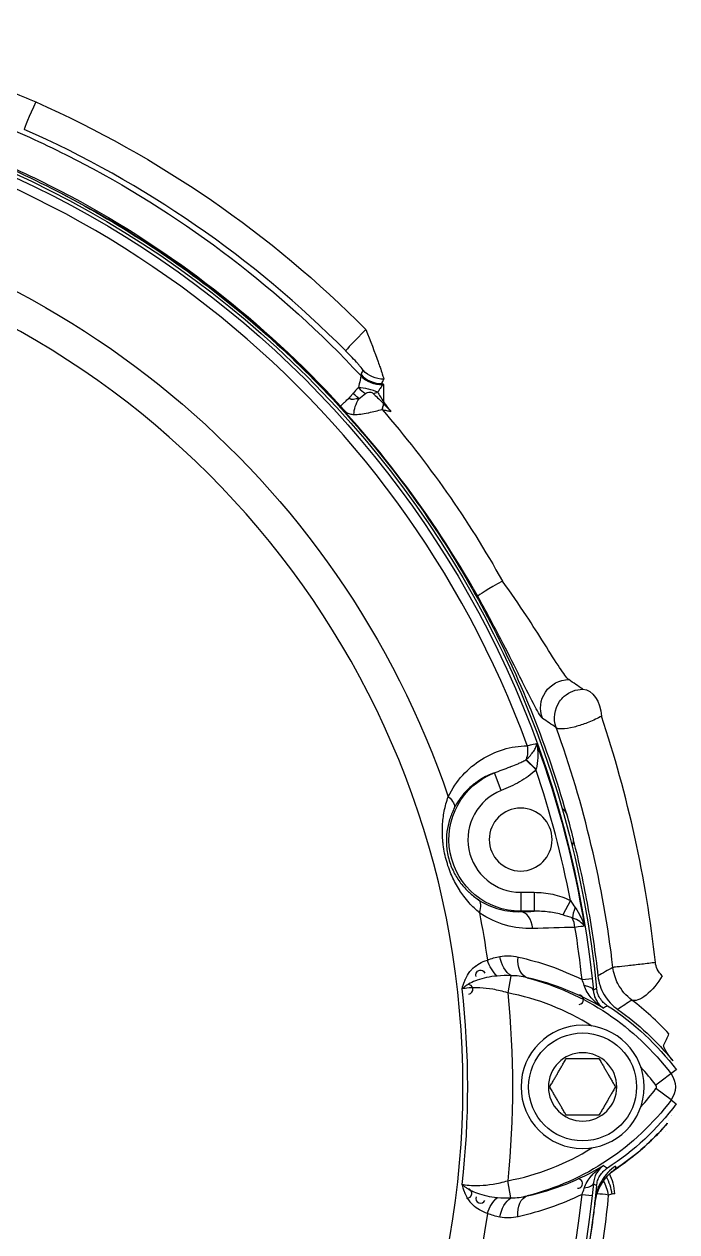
# Model space of a CAD drawing. Header units: millimetres. Extents: x 553637 to 584936, y 5008 to 53898.
# Drawn here: x 560048.4 to 560117.4, y 37716.2 to 37843.7 of the extents above; entities that cross this region are included whole.
import ezdxf

# ---------------------------------------------------------------- set-up
doc = ezdxf.new("R2010")
doc.units = ezdxf.units.MM
doc.header["$LTSCALE"] = 10
doc.header["$MEASUREMENT"] = 0
doc.layers.add('2', color=2, linetype='Continuous')

msp = doc.modelspace()

# ---------------------------------------------------------------- linework, layer by layer
at = {"layer": '2', "extrusion": (-1, 1.31047e-06, 1.33332e-29)}
for p, q in [((560049.66, 37832.02), (560049.66, 37832.02)), ((560103.36, 37778.3), (560103.36, 37778.3)), ((560109.12, 37771.93), (560109.12, 37771.93)), ((560109.13, 37771.92), (560109.13, 37771.92)), ((560109.04, 37770.43), (560109.04, 37770.43)), ((560109.05, 37770.43), (560109.05, 37770.43)), ((560102.48, 37764.98), (560101.4, 37766.02)), ((560098.82, 37762.78), (560098.09, 37764.64)), ((560111.66, 37763.08), (560111.66, 37763.08)), ((560108.34, 37756.98), (560108.34, 37756.98)), ((560108.34, 37756.95), (560108.34, 37756.95)), ((560100.87, 37752.03), (560100.87, 37750.03)), ((560100.87, 37752.03), (560102.29, 37752.03)), ((560102.29, 37752.03), (560102.29, 37750.03)), ((560106.12, 37751.17), (560105.33, 37749.64)), ((560100.87, 37749.99), (560100.87, 37750.03)), ((560102.29, 37750.03), (560100.87, 37750.03)), ((560099.84, 37743.23), (560099.5, 37741.42)), ((560103.3, 37742.56), (560103.3, 37742.56)), ((560107.35, 37742.83), (560108.41, 37742.95)), ((560114.87, 37738.75), (560114.87, 37738.75)), ((560117.3, 37733.28), (560115.15, 37731.67)), ((560116.75, 37730.11), (560115.15, 37731.31)), ((560116.75, 37730.11), (560117.3, 37729.69)), ((560099.84, 37719.77), (560099.5, 37721.58)), ((560107.35, 37720.15), (560108.41, 37720.03))]:
    msp.add_line(p, q, dxfattribs=at)
at = {"layer": '2', "extrusion": (3.3667e-22, 2.56909e-16, -1)}
for centre, radius in [((-560100.87, 37757.6), 3.32), ((-560107.41, 37731.49), 6.5), ((-560107.41, 37731.49), 3.61)]:
    msp.add_circle(centre, radius, dxfattribs=at)
at = {"layer": '2'}
msp.add_circle((560107.41, 37731.49), 5.7, dxfattribs=at)
at = {"layer": '2', "extrusion": (3.3667e-22, 2.56909e-16, -1)}
for centre, radius, start, end in [((-560003.41, 37731.49), 105.99, 95.6479, 174.351), ((-560003.41, 37731.49), 105.63, 96.2249, 173.7714), ((-560003.41, 37731.49), 94.9, 98.0915, 161.1672), ((-560003.41, 37731.49), 105.56, 159.9193, 170.7487), ((-560100.87, 37757.6), 7.57, 270.0001, 68.403), ((-560101.93, 37757.89), 4.5, 136.9781, 145.8813), ((-560101.93, 37757.89), 4.5, 184.1187, 193.0217), ((-560003.41, 37731.49), 94.9, 168.833, 171.884), ((-560094.75, 37716.36), 27.5, 104.3449, 143.1302), ((-560003.41, 37731.49), 96.6, 174.0969, 185.8832), ((-560094.75, 37716.36), 28.2, 122.7999, 143.1302), ((-560114.91, 37731.49), 2.3, 143.1302, 216.87), ((-560094.89, 37746.46), 27.3, 216.8037, 255.8341), ((-560094.89, 37746.46), 27.99, 216.8053, 237.2755), ((-560003.41, 37731.49), 105.99, 185.6479, 264.351), ((-560003.41, 37731.49), 105.63, 186.2249, 263.7714), ((-560003.41, 37731.49), 94.9, 188.0915, 261.884)]:
    msp.add_arc(centre, radius, start, end, dxfattribs=at)
at = {"layer": '2'}
for centre, radius, start, end in [((560003.41, 37731.49), 104.56, 20.1521, 83.7751), ((560003.41, 37731.49), 91.36, 281.878, 78.1218), ((560003.41, 37731.49), 104.58, 10.8509, 18.6785), ((560100.87, 37757.6), 5.57, 111.5971, 269.9999), ((560003.41, 37731.49), 106.31, 14.2963, 15.7037), ((560003.41, 37731.49), 104.56, 6.2287, 9.2707), ((560095.33, 37741.79), 0.5, 276.7078, 96.7078), ((560003.41, 37731.49), 91.87, 353.5709, 6.4725), ((560094.75, 37716.36), 25.5, 57.6578, 79.2591), ((560107, 37740.69), 0.5, 275.3547, 95.3547), ((560094.75, 37716.36), 25.5, 36.8698, 42.457), ((560094.89, 37746.46), 25.3, 317.5579, 323.2015), ((560114.91, 37731.49), 0.3, 323.13, 36.8698), ((560094.89, 37746.46), 25.3, 280.5032, 302.2334), ((560106.91, 37721.29), 0.5, 264.6504, 84.6504), ((560095.22, 37720.25), 0.5, 263.336, 83.336), ((560003.41, 37731.49), 104.56, 276.2287, 353.7751)]:
    msp.add_arc(centre, radius, start, end, dxfattribs=at)
for centre, major_axis, ratio, start_param, end_param in [((560049.66, 37835.31), (-1.21, -2.74), 0.021216, -1.618667, -0.052372), ((560003.43, 37730.89), (81.61, -75.55), 0.999864, 1.527905, 1.900803), ((560084.53, 37811.28), (-2.13, -2.11), 0.037193, 4.675529, 6.230797), ((560086.18, 37808.62), (-2.87, 0.88), 0.99818, 1.051054, 1.908809), ((560083.89, 37806.6), (0.102, -0.043), 0.271431, 0.193526, 0.24692), ((560086.17, 37808.61), (-2.69, 1.33), 0.997892, 1.211175, 2.069396), ((560086.21, 37808.72), (-2.75, 1.19), 0.998373, 1.162295, 1.979298), ((560084.32, 37805.89), (-1.17, 1.36), 0.452231, 1.613157, 2.173019), ((560085.4, 37806.13), (-1.62, -0.78), 0.755103, 1.164176, 1.447251), ((553607.56, 37767.27), (-6520.67, 0.22), 0.052332, 3.254885, 3.255169), ((560423.86, 37427.66), (-338.42, 379), 0.001176, 0.069136, 0.07272), ((560086.24, 37802.9), (-0.42, -1.85), 0.011467, 4.315874, 4.661292), ((560086.42, 37804.46), (-1.48, -1.02), 0.321816, 1.2754, 1.35328), ((560086.2, 37803.44), (-0.257, 0.364), 0.562289, -1.558723, -1.481963), ((560086.54, 37804.25), (-1.64, -0.74), 0.310472, 1.34856, 1.431031), ((560086.14, 37803.53), (-0.459, 0.354), 0.636137, -1.938537, -1.697098), ((560086.44, 37803.61), (0.181, -0.225), 0.334597, 1.424528, 1.55916), ((560098.95, 37784.73), (-2.62, -1.47), 0.04567, 4.686797, 6.230771), ((560107.1, 37568.5), (-128.25, 228.68), 0.523847, -0.821342, -0.812942), ((560107.12, 37621.68), (121.49, -167.38), 0.505372, 2.195904, 2.205767), ((560102.5, 37764.55), (-0.31, -1.39), 0.082223, -1.897111, -1.864354), ((560102.14, 37731.52), (-3.48, -65.89), 0.069767, 2.008659, 2.00868), ((560095.26, 37749.62), (-1.12, -1.66), 0.509592, 2.043548, 3.10102), ((560100.87, 37747.99), (-0.06, 2), 0.63914, 4.801412, 6.237792), ((560102.67, 37752.59), (0.17, 4.48), 0.104676, -2.176066, -2.175991), ((560107.32, 37750.55), (-0.85, -1.81), 0.295936, -1.362154, -0.705335), ((560105.33, 37748.12), (-0.06, 2), 0.63945, 4.797576, 5.346762), ((560105.55, 37741.42), (-2.99, -0.26), 0.276748, 3.177919, 3.941499), ((560116.95, 37725.5), (-0.01, -2.99), 0.72743, -3.077952, -3.077831), ((560118.03, 37725.5), (-0.03, -2.99), 0.912559, -2.533554, -2.533225), ((560107.8, 37719.96), (-0.77, 3.93), 0.678874, 4.632886, 5.118727), ((560108.14, 37720.01), (-0.25, 3.99), 0.671254, 4.722199, 5.284376), ((560108.52, 37719.03), (-0.44, 4.98), 0.982035, 1.074758, 1.075077), ((560096.64, 37719.69), (-0.486, 0.117), 0.936546, -0.155912, 2.98568)]:
    msp.add_ellipse(centre, major_axis=major_axis, ratio=ratio, start_param=start_param, end_param=end_param, dxfattribs=at)
at = {"layer": '2', "extrusion": (3.3667e-22, 2.56909e-16, -1)}
for centre, major_axis, ratio, start_param, end_param in [((560003.42, 37731.04), (-83.34, 78.1), 0.999879, -5.048436, -4.67554), ((560086.41, 37809.18), (-2.75, 1.19), 0.998374, -1.978418, -1.163175), ((560091.25, 37793.56), (6.99, -13.38), 0.167053, -3.305373, -3.273387), ((560084.7, 37805.55), (-1.61, -0.06), 0.121072, -3.238498, -3.226519), ((560086.41, 37803.38), (2.58, 0.12), 0.870091, -1.57264, -1.524556), ((560086.26, 37802.89), (-0.44, -1.85), 0.012149, 1.621739, 1.954613), ((560085.81, 37803.35), (0.669, -0.351), 0.777007, -1.19621, -1.03235), ((560086.52, 37804.3), (-1.61, -0.8), 0.315263, 4.868116, 4.949975), ((560002.84, 37730.94), (90.31, 63.18), 0.996862, -0.102355, 0.099296), ((560105.96, 37771.49), (-1.69, -2.48), 0.995713, 0.601451, 2.540147), ((560107.43, 37770.47), (0.14, -3), 0.659972, 3.211311, 4.690404), ((560100.36, 37767.06), (0.05, -2), 0.622331, 4.505394, 5.260318), ((560102.54, 37765.04), (-1.44, 1.39), 0.021477, -1.55973, -0.731944), ((560092.02, 37761.71), (-1.8, 0.88), 0.509592, 2.043548, 3.10102), ((560098.95, 37745.11), (-0.93, 2.32), 0.631919, -2.252243, -1.418339), ((560100.27, 37745.5), (0.42, -2.46), 0.642659, 0.526226, 1.587579), ((560102.18, 37745.43), (-0.55, -2.44), 0.61716, 0.044369, 1.340389), ((560096.62, 37743.33), (-0.486, -0.117), 0.936546, -0.142656, 2.998937), ((560114.38, 37743.07), (-1.82, -2.38), 0.371777, 4.372569, 6.22678), ((560099.85, 37721.56), (17.65, -17.04), 0.864517, -1.753666, -1.428273), ((560113.65, 37718.68), (-4.72, -1.59), 0.998169, 0.440368, 1.305953), ((560105.55, 37721.56), (-2.99, 0.26), 0.275932, 3.17791, 3.941991), ((560098.96, 37717.9), (-0.94, -2.32), 0.6313, 1.41416, 2.250978), ((560100.26, 37717.51), (-0.44, -2.46), 0.64256, 1.548457, 2.609814), ((560102.18, 37717.57), (0.55, -2.44), 0.617656, 1.799084, 3.097202)]:
    msp.add_ellipse(centre, major_axis=major_axis, ratio=ratio, start_param=start_param, end_param=end_param, dxfattribs=at)
at = {"layer": '2'}
for points, degree, knots in [([(560018.9, 37843.67), (560027.16, 37842.69), (560035.82, 37840.68), (560044.19, 37837.62), (560046.03, 37836.95), (560047.85, 37836.23), (560049.66, 37835.46)], 3, [0, 0, 0, 0, 0.81981, 0.81981, 0.81981, 1, 1, 1, 1]), ([(560019.69, 37840.4), (560029.1, 37839), (560038.33, 37836.36), (560047.06, 37832.59), (560049.66, 37831.47), (560052.21, 37830.25), (560054.71, 37828.94), (560065.63, 37823.19), (560075.57, 37815.59), (560083.99, 37806.57)], 3, [0, 0, 0, 0, 0.385478, 0.385478, 0.385478, 0.5, 0.5, 0.5, 1, 1, 1, 1]), ([(560052.44, 37825.76), (560046.63, 37828.78), (560040.57, 37831.27), (560028.05, 37835.1), (560021.63, 37836.43), (560015.12, 37837.16)], 3, [0, 0, 0, 0, 1.963941, 1.963941, 3.928223, 3.928223, 3.928223, 3.928223]), ([(560019.15, 37836.82), (560028.25, 37835.45), (560037.17, 37832.9), (560045.6, 37829.24), (560048.25, 37828.09), (560050.85, 37826.84), (560053.4, 37825.48), (560064.05, 37819.79), (560073.72, 37812.26), (560081.86, 37803.34)], 3, [0, 0, 0, 0, 0.3805822, 0.3805822, 0.3805822, 0.5, 0.5, 0.5, 0.9999998, 0.9999998, 0.9999998, 0.9999998]), ([(560052.44, 37825.76), (560058.86, 37822.42), (560064.91, 37818.44), (560076.13, 37809.31), (560081.25, 37804.18), (560090.38, 37792.97), (560094.36, 37786.91), (560101.02, 37774.09), (560103.69, 37767.36), (560105.66, 37760.41)], 3, [0.000002, 0.000002, 0.000002, 0.000002, 2.16922, 2.16922, 4.338393, 4.338393, 6.505824, 6.505824, 8.673254, 8.673254, 8.673254, 8.673254]), ([(560096.33, 37783.28), (560091.53, 37791.84), (560085.54, 37799.74), (560078.58, 37806.67), (560078.22, 37807.02), (560077.86, 37807.38), (560077.5, 37807.73), (560070.08, 37814.91), (560061.61, 37821.01), (560052.44, 37825.76)], 3, [0, 0, 0, 0, 0.29117, 0.29117, 0.29117, 0.3061865, 0.3061865, 0.3061865, 0.612373, 0.612373, 0.612373, 0.612373]), ([(560084.53, 37811.44), (560085, 37810.26), (560085.46, 37809.03), (560085.82, 37808.02), (560085.89, 37807.82), (560085.96, 37807.63), (560086.02, 37807.45), (560086.12, 37807.18), (560086.2, 37806.94), (560086.26, 37806.75), (560086.36, 37806.42), (560086.42, 37806.22), (560086.41, 37806.18)], 3, [0, 0, 0, 0, 0.5, 0.5, 0.5, 0.601208, 0.601208, 0.601208, 0.75, 0.75, 0.75, 1, 1, 1, 1]), ([(560084.23, 37807.13), (560084.24, 37807.15), (560084.09, 37807.34), (560083.85, 37807.62), (560083.79, 37807.69), (560083.73, 37807.77), (560083.66, 37807.85), (560083.31, 37808.24), (560082.85, 37808.72), (560082.39, 37809.18)], 3, [0, 0, 0, 0, 0.398797, 0.398797, 0.398797, 0.5, 0.5, 0.5, 1, 1, 1, 1]), ([(560083.99, 37806.57), (560083.99, 37806.57), (560083.99, 37806.56), (560083.99, 37806.56), (560083.99, 37806.56), (560083.99, 37806.56), (560083.99, 37806.56), (560083.99, 37806.56), (560083.99, 37806.55), (560083.99, 37806.55), (560083.99, 37806.55), (560083.99, 37806.55), (560083.99, 37806.55), (560083.99, 37806.54), (560083.99, 37806.54), (560083.99, 37806.53), (560083.99, 37806.52), (560083.99, 37806.51), (560083.99, 37806.49), (560083.98, 37806.47), (560083.98, 37806.45), (560083.98, 37806.42), (560083.98, 37806.41), (560083.97, 37806.4), (560083.97, 37806.39), (560083.96, 37806.32), (560083.94, 37806.22), (560083.92, 37806.11), (560083.91, 37806.11), (560083.91, 37806.1), (560083.91, 37806.09), (560083.86, 37805.86), (560083.8, 37805.59), (560083.75, 37805.3)], 3, [0, 0, 0, 0, 0.199452, 0.199452, 0.199452, 0.25, 0.25, 0.25, 0.375, 0.375, 0.375, 0.39955, 0.39955, 0.39955, 0.5, 0.5, 0.5, 0.5625, 0.5625, 0.5625, 0.606946, 0.606946, 0.606946, 0.625, 0.625, 0.625, 0.741802, 0.741802, 0.741802, 0.75, 0.75, 0.75, 1, 1, 1, 1]), ([(560083.18, 37804.7), (560083.18, 37804.7), (560083.15, 37804.65), (560083.1, 37804.61), (560083.1, 37804.6), (560083.09, 37804.59), (560083.09, 37804.59), (560083.05, 37804.54), (560083, 37804.49), (560082.96, 37804.45), (560082.95, 37804.43), (560082.94, 37804.42), (560082.93, 37804.4), (560082.89, 37804.36), (560082.86, 37804.33), (560082.83, 37804.3), (560082.82, 37804.29), (560082.82, 37804.28), (560082.81, 37804.28), (560082.8, 37804.26), (560082.79, 37804.25), (560082.78, 37804.25), (560082.78, 37804.25), (560082.78, 37804.24), (560082.78, 37804.24), (560082.77, 37804.24), (560082.77, 37804.24), (560082.77, 37804.23), (560082.76, 37804.23), (560082.76, 37804.22), (560082.75, 37804.21)], 3, [0.0000516, 0.0000516, 0.0000516, 0.0000516, 0.2500516, 0.2500516, 0.2500516, 0.282962, 0.282962, 0.282962, 0.5000516, 0.5000516, 0.5000516, 0.5635171, 0.5635171, 0.5635171, 0.7500516, 0.7500516, 0.7500516, 0.7871829, 0.7871829, 0.7871829, 0.8750516, 0.8750516, 0.8750516, 0.9030433, 0.9030433, 0.9030433, 0.9590454, 0.9590454, 0.9590454, 1, 1, 1, 1]), ([(560083.8, 37804.14), (560083.78, 37804.16), (560083.78, 37804.16), (560083.77, 37804.17), (560083.76, 37804.18), (560083.74, 37804.19), (560083.73, 37804.21), (560083.7, 37804.23), (560083.68, 37804.25), (560083.66, 37804.27), (560083.61, 37804.32), (560083.56, 37804.36), (560083.5, 37804.41), (560083.45, 37804.46), (560083.4, 37804.51), (560083.34, 37804.55), (560083.29, 37804.6), (560083.24, 37804.65), (560083.18, 37804.7)], 3, [0, 0, 0, 0, 0.0609075, 0.0609075, 0.0609075, 0.1234075, 0.1234075, 0.1234075, 0.2484075, 0.2484075, 0.2484075, 0.4984075, 0.4984075, 0.4984075, 0.7484075, 0.7484075, 0.7484075, 0.9984075, 0.9984075, 0.9984075, 0.9984075]), ([(560085.78, 37804.82), (560085.5, 37804.94), (560085.16, 37805.04), (560084.8, 37805.13), (560084.8, 37805.13), (560084.79, 37805.14), (560084.78, 37805.14), (560084.43, 37805.23), (560084.06, 37805.31), (560083.75, 37805.3)], 3, [0.0000227, 0.0000227, 0.0000227, 0.0000227, 0.5, 0.5, 0.5, 0.5095872, 0.5095872, 0.5095872, 1, 1, 1, 1]), ([(560084.47, 37804.68), (560084.63, 37804.79), (560084.79, 37804.84), (560084.93, 37804.84), (560085.08, 37804.83), (560085.21, 37804.78), (560085.3, 37804.69)], 3, [0.0000045, 0.0000045, 0.0000045, 0.0000045, 0.5, 0.5, 0.5, 0.9999809, 0.9999809, 0.9999809, 0.9999809]), ([(560086.3, 37805.62), (560086.3, 37805.62), (560086.3, 37805.62), (560086.3, 37805.62), (560086.3, 37805.62), (560086.3, 37805.62), (560086.3, 37805.62), (560086.3, 37805.62), (560086.3, 37805.61), (560086.29, 37805.61), (560086.29, 37805.61), (560086.29, 37805.61), (560086.29, 37805.61), (560086.29, 37805.61), (560086.29, 37805.6), (560086.29, 37805.6), (560086.29, 37805.6), (560086.28, 37805.6), (560086.28, 37805.59), (560086.28, 37805.58), (560086.27, 37805.58), (560086.26, 37805.56), (560086.25, 37805.55), (560086.24, 37805.53), (560086.22, 37805.5), (560086.2, 37805.47), (560086.18, 37805.44), (560086.16, 37805.4), (560086.12, 37805.34), (560086.08, 37805.28), (560086.04, 37805.22), (560086.02, 37805.19), (560086, 37805.16), (560085.98, 37805.13), (560085.92, 37805.03), (560085.85, 37804.93), (560085.78, 37804.82)], 3, [0, 0, 0, 0, 0.223798, 0.223798, 0.223798, 0.25, 0.25, 0.25, 0.375, 0.375, 0.375, 0.44931, 0.44931, 0.44931, 0.5, 0.5, 0.5, 0.563146, 0.563146, 0.563146, 0.625, 0.625, 0.625, 0.685963, 0.685963, 0.685963, 0.75, 0.75, 0.75, 0.837983, 0.837983, 0.837983, 0.875, 0.875, 0.875, 1, 1, 1, 1]), ([(560086.42, 37803.77), (560086.42, 37803.88), (560086.42, 37803.98), (560086.42, 37804.07), (560086.42, 37804.96), (560086.42, 37805.57), (560086.42, 37805.62)], 3, [0, 0, 0, 0, 0.0986719, 0.0986719, 0.0986719, 0.9999973, 0.9999973, 0.9999973, 0.9999973]), ([(560081.86, 37803.34), (560081.89, 37803.38), (560081.99, 37803.48), (560082.13, 37803.62), (560082.14, 37803.64), (560082.16, 37803.66), (560082.18, 37803.67), (560082.25, 37803.75), (560082.34, 37803.82), (560082.43, 37803.91), (560082.49, 37803.97), (560082.55, 37804.03), (560082.62, 37804.09)], 3, [0.0000317, 0.0000317, 0.0000317, 0.0000317, 0.5153044, 0.5153044, 0.5153044, 0.5822797, 0.5822797, 0.5822797, 0.8325072, 0.8325072, 0.8325072, 1, 1, 1, 1]), ([(560081.86, 37803.34), (560081.91, 37803.28), (560081.96, 37803.22), (560082.02, 37803.16), (560082.04, 37803.13), (560082.07, 37803.1), (560082.1, 37803.07), (560082.14, 37803.03), (560082.17, 37802.99), (560082.21, 37802.95), (560082.25, 37802.9), (560082.29, 37802.86), (560082.33, 37802.81)], 3, [0, 0, 0, 0, 0.3345349, 0.3345349, 0.3345349, 0.5151387, 0.5151387, 0.5151387, 0.7413238, 0.7413238, 0.7413238, 0.9999769, 0.9999769, 0.9999769, 0.9999769]), ([(560082.75, 37804.21), (560082.75, 37804.21), (560082.74, 37804.21), (560082.74, 37804.2), (560082.72, 37804.19), (560082.7, 37804.17), (560082.68, 37804.15), (560082.66, 37804.13), (560082.64, 37804.11), (560082.62, 37804.09)], 3, [0.00031, 0.00031, 0.00031, 0.00031, 0.0874148, 0.0874148, 0.0874148, 0.5438951, 0.5438951, 0.5438951, 1, 1, 1, 1]), ([(560082.62, 37804.09), (560082.63, 37804.1), (560082.64, 37804.1), (560082.65, 37804.11), (560082.65, 37804.11), (560082.65, 37804.12), (560082.66, 37804.12), (560082.66, 37804.12), (560082.66, 37804.13), (560082.67, 37804.13), (560082.67, 37804.14), (560082.68, 37804.14), (560082.68, 37804.14), (560082.69, 37804.15), (560082.71, 37804.16), (560082.72, 37804.17), (560082.72, 37804.17), (560082.73, 37804.17), (560082.74, 37804.18), (560082.75, 37804.18), (560082.75, 37804.18), (560082.76, 37804.18), (560082.77, 37804.18), (560082.77, 37804.18), (560082.78, 37804.18), (560082.79, 37804.18), (560082.79, 37804.18), (560082.8, 37804.18), (560082.8, 37804.18), (560082.81, 37804.18), (560082.81, 37804.17), (560082.82, 37804.17), (560082.83, 37804.17), (560082.83, 37804.17), (560082.84, 37804.16), (560082.84, 37804.16), (560082.85, 37804.15), (560082.86, 37804.15), (560082.87, 37804.14), (560082.87, 37804.14), (560082.88, 37804.13), (560082.88, 37804.13), (560082.88, 37804.13), (560082.9, 37804.12), (560082.91, 37804.12), (560082.92, 37804.11), (560082.93, 37804.11), (560082.95, 37804.1), (560082.96, 37804.1), (560082.97, 37804.09), (560082.98, 37804.09), (560082.99, 37804.09), (560083.01, 37804.09), (560083.02, 37804.08), (560083.04, 37804.08), (560083.09, 37804.08), (560083.14, 37804.08), (560083.19, 37804.09), (560083.2, 37804.09), (560083.21, 37804.09), (560083.22, 37804.1), (560083.31, 37804.11), (560083.41, 37804.14), (560083.5, 37804.16), (560083.51, 37804.16), (560083.51, 37804.16), (560083.51, 37804.16), (560083.61, 37804.18), (560083.72, 37804.18), (560083.8, 37804.14)], 3, [0.0000264, 0.0000264, 0.0000264, 0.0000264, 0.0315832, 0.0315832, 0.0315832, 0.0421262, 0.0421262, 0.0421262, 0.0561834, 0.0561834, 0.0561834, 0.070977, 0.070977, 0.070977, 0.1061564, 0.1061564, 0.1061564, 0.1249544, 0.1249544, 0.1249544, 0.1426652, 0.1426652, 0.1426652, 0.1603759, 0.1603759, 0.1603759, 0.172183, 0.172183, 0.172183, 0.1874544, 0.1874544, 0.1874544, 0.2030794, 0.2030794, 0.2030794, 0.2187044, 0.2187044, 0.2187044, 0.2403447, 0.2403447, 0.2403447, 0.2499544, 0.2499544, 0.2499544, 0.2812044, 0.2812044, 0.2812044, 0.3124544, 0.3124544, 0.3124544, 0.3374653, 0.3374653, 0.3374653, 0.3749544, 0.3749544, 0.3749544, 0.4999544, 0.4999544, 0.4999544, 0.5263314, 0.5263314, 0.5263314, 0.7499544, 0.7499544, 0.7499544, 0.7597466, 0.7597466, 0.7597466, 0.9999281, 0.9999281, 0.9999281, 0.9999281]), ([(560083.27, 37802.48), (560083.27, 37802.74), (560083.32, 37803.02), (560083.41, 37803.3), (560083.5, 37803.58), (560083.63, 37803.86), (560083.8, 37804.14)], 3, [0.0001033, 0.0001033, 0.0001033, 0.0001033, 0.5001033, 0.5001033, 0.5001033, 1, 1, 1, 1]), ([(560086.4, 37803.59), (560086.53, 37803.46), (560086.66, 37803.32), (560086.79, 37803.19), (560086.85, 37803.12), (560086.92, 37803.05), (560086.98, 37802.98), (560087.05, 37802.91), (560087.12, 37802.84), (560087.17, 37802.79)], 3, [0, 0, 0, 0, 0.5, 0.5, 0.5, 0.75, 0.75, 0.75, 1, 1, 1, 1]), ([(560087.17, 37802.79), (560087.16, 37802.81), (560087.13, 37802.84), (560087.11, 37802.86), (560087.1, 37802.88), (560087.09, 37802.9), (560087.08, 37802.92), (560087.06, 37802.94), (560087.04, 37802.97), (560087.01, 37803), (560087, 37803.02), (560086.98, 37803.04), (560086.96, 37803.07), (560086.93, 37803.12), (560086.89, 37803.17), (560086.85, 37803.21), (560086.75, 37803.36), (560086.64, 37803.5), (560086.54, 37803.64)], 3, [0, 0, 0, 0, 0.09753, 0.09753, 0.09753, 0.157763, 0.157763, 0.157763, 0.25, 0.25, 0.25, 0.325921, 0.325921, 0.325921, 0.5, 0.5, 0.5, 1, 1, 1, 1]), ([(560082.6, 37802.61), (560082.68, 37802.57), (560082.75, 37802.55), (560082.82, 37802.53), (560082.96, 37802.49), (560083.11, 37802.48), (560083.27, 37802.48)], 3, [0, 0, 0, 0, 0.3449847, 0.3449847, 0.3449847, 0.999983, 0.999983, 0.999983, 0.999983]), ([(560083.27, 37802.48), (560083.71, 37802.46), (560084.23, 37802.54), (560084.75, 37802.64), (560084.78, 37802.65), (560084.81, 37802.66), (560084.84, 37802.66), (560085.33, 37802.76), (560085.8, 37802.88), (560086.24, 37803)], 3, [0, 0, 0, 0, 0.5, 0.5, 0.5, 0.528896, 0.528896, 0.528896, 1, 1, 1, 1]), ([(560086.26, 37802.99), (560086.33, 37802.98), (560086.4, 37802.96), (560086.48, 37802.94), (560086.56, 37802.92), (560086.64, 37802.9), (560086.72, 37802.89), (560086.79, 37802.87), (560086.85, 37802.86), (560086.92, 37802.84), (560086.99, 37802.83), (560087.08, 37802.81), (560087.17, 37802.79)], 3, [0.0000493, 0.0000493, 0.0000493, 0.0000493, 0.25, 0.25, 0.25, 0.5, 0.5, 0.5, 0.75, 0.75, 0.75, 1, 1, 1, 1]), ([(560105.96, 37774.48), (560105.82, 37774.56), (560105.54, 37774.92), (560105.14, 37775.52), (560104.73, 37776.12), (560104.21, 37776.95), (560103.59, 37777.93), (560103.5, 37778.07), (560103.41, 37778.21), (560103.32, 37778.35), (560102.77, 37779.23), (560102.14, 37780.21), (560101.47, 37781.23), (560100.68, 37782.41), (560099.83, 37783.65), (560098.95, 37784.89)], 3, [0, 0, 0, 0, 0.25, 0.25, 0.25, 0.5, 0.5, 0.5, 0.534892, 0.534892, 0.534892, 0.75, 0.75, 0.75, 1, 1, 1, 1]), ([(560103.16, 37770.4), (560103.03, 37770.49), (560102.75, 37770.94), (560102.36, 37771.68), (560101.97, 37772.42), (560101.46, 37773.45), (560100.85, 37774.66), (560100.77, 37774.83), (560100.68, 37775.01), (560100.59, 37775.18), (560100.05, 37776.27), (560099.44, 37777.48), (560098.78, 37778.74), (560098.02, 37780.21), (560097.19, 37781.75), (560096.33, 37783.28)], 3, [0, 0, 0, 0, 0.25, 0.25, 0.25, 0.5, 0.5, 0.5, 0.534892, 0.534892, 0.534892, 0.75, 0.75, 0.75, 1, 1, 1, 1]), ([(560104.62, 37769.42), (560104.29, 37770.32), (560104.43, 37771.39), (560104.97, 37772.17), (560105.12, 37772.38), (560105.28, 37772.56), (560105.47, 37772.73), (560106.01, 37773.19), (560106.72, 37773.46), (560107.43, 37773.47)], 3, [0.0000004, 0.0000004, 0.0000004, 0.0000004, 0.5, 0.5, 0.5, 0.6293155, 0.6293155, 0.6293155, 1, 1, 1, 1]), ([(560109.4, 37770.63), (560109.03, 37770.41), (560108.55, 37770.18), (560108.05, 37769.98), (560107.64, 37769.82), (560107.21, 37769.67), (560106.8, 37769.56), (560106.7, 37769.53), (560106.6, 37769.5), (560106.51, 37769.48), (560106.01, 37769.35), (560105.57, 37769.28), (560105.24, 37769.27), (560104.91, 37769.26), (560104.69, 37769.31), (560104.62, 37769.42)], 3, [0.0000067, 0.0000067, 0.0000067, 0.0000067, 0.25, 0.25, 0.25, 0.4514728, 0.4514728, 0.4514728, 0.5, 0.5, 0.5, 0.75, 0.75, 0.75, 0.9999977, 0.9999977, 0.9999977, 0.9999977]), ([(560115.1, 37744.62), (560114.61, 37749.07), (560113.88, 37753.5), (560112.93, 37757.85), (560111.97, 37762.21), (560110.78, 37766.49), (560109.4, 37770.63)], 3, [0, 0, 0, 0, 0.5, 0.5, 0.5, 1, 1, 1, 1]), ([(560110.61, 37744.11), (560110.11, 37748.45), (560109.34, 37752.75), (560108.33, 37756.99), (560107.33, 37761.22), (560106.08, 37765.39), (560104.62, 37769.42)], 3, [0, 0, 0, 0, 0.5, 0.5, 0.5, 1, 1, 1, 1]), ([(560101.45, 37766.05), (560101.77, 37766.34), (560102.05, 37766.64), (560102.25, 37766.93), (560102.34, 37767.07), (560102.42, 37767.21), (560102.47, 37767.35), (560102.52, 37767.48), (560102.55, 37767.61), (560102.55, 37767.73)], 3, [0, 0, 0, 0, 0.001302123, 0.001302123, 0.001302123, 0.001953184, 0.001953184, 0.001953184, 0.002604246, 0.002604246, 0.002604246, 0.002604246]), ([(560102.55, 37767.73), (560102.59, 37767.55), (560102.63, 37767.37), (560102.65, 37767.18), (560102.67, 37767), (560102.69, 37766.81), (560102.69, 37766.62), (560102.69, 37766.54), (560102.69, 37766.45), (560102.69, 37766.37), (560102.68, 37766.32), (560102.68, 37766.28), (560102.68, 37766.24), (560102.66, 37765.84), (560102.6, 37765.43), (560102.49, 37765.02)], 3, [0, 0, 0, 0, 0.00060278, 0.00060278, 0.00060278, 0.001205559, 0.001205559, 0.001205559, 0.001475038, 0.001475038, 0.001475038, 0.001607412, 0.001607412, 0.001607412, 0.002864337, 0.002864337, 0.002864337, 0.002864337]), ([(560093.23, 37762.12), (560093.65, 37762.99), (560094.16, 37763.73), (560094.75, 37764.39), (560095.34, 37765.04), (560096.01, 37765.6), (560096.74, 37766.05), (560097.46, 37766.51), (560098.23, 37766.86), (560099.04, 37767.11), (560099.85, 37767.35), (560100.7, 37767.49), (560101.57, 37767.51)], 3, [0, 0, 0, 0, 0.00327858, 0.00327858, 0.00327858, 0.00655715, 0.00655715, 0.00655715, 0.0098453, 0.0098453, 0.0098453, 0.01311431, 0.01311431, 0.01311431, 0.01311431]), ([(560098.09, 37764.64), (560098.36, 37764.74), (560098.64, 37764.85), (560098.92, 37764.95), (560099.2, 37765.06), (560099.48, 37765.17), (560099.76, 37765.27), (560099.78, 37765.28), (560099.81, 37765.3), (560099.84, 37765.31), (560100.09, 37765.4), (560100.34, 37765.5), (560100.59, 37765.61), (560100.73, 37765.67), (560100.86, 37765.73), (560101, 37765.8), (560101.13, 37765.87), (560101.27, 37765.94), (560101.4, 37766.02)], 3, [0.000000019, 0.000000019, 0.000000019, 0.000000019, 0.000950335, 0.000950335, 0.000950335, 0.00190067, 0.00190067, 0.00190067, 0.001997029, 0.001997029, 0.001997029, 0.002851005, 0.002851005, 0.002851005, 0.003326172, 0.003326172, 0.003326172, 0.00380134, 0.00380134, 0.00380134, 0.00380134]), ([(560098.09, 37764.64), (560097.58, 37764.46), (560097.1, 37764.23), (560096.64, 37763.95), (560096.3, 37763.74), (560095.98, 37763.5), (560095.67, 37763.24), (560095.46, 37763.05), (560095.25, 37762.86), (560095.06, 37762.64), (560094.59, 37762.14), (560094.17, 37761.55), (560093.83, 37760.87)], 3, [0.002662359, 0.002662359, 0.002662359, 0.002662359, 0.004988355, 0.004988355, 0.004988355, 0.006709358, 0.006709358, 0.006709358, 0.007902151, 0.007902151, 0.007902151, 0.010756357, 0.010756357, 0.010756357, 0.010756357]), ([(560102.48, 37764.98), (560101.97, 37764.45), (560101.38, 37764.05), (560100.76, 37763.7), (560100.14, 37763.34), (560099.49, 37763.04), (560098.82, 37762.78)], 3, [0.000083361, 0.000083361, 0.000083361, 0.000083361, 0.002276737, 0.002276737, 0.002276737, 0.004470112, 0.004470112, 0.004470112, 0.004470112]), ([(560096.52, 37749.87), (560096.12, 37750.19), (560095.76, 37750.55), (560095.42, 37750.93), (560095.23, 37751.15), (560095.04, 37751.37), (560094.86, 37751.61), (560094.72, 37751.8), (560094.59, 37751.99), (560094.46, 37752.19), (560094.44, 37752.22), (560094.42, 37752.26), (560094.4, 37752.29), (560094.25, 37752.52), (560094.11, 37752.76), (560093.98, 37753.01), (560093.86, 37753.24), (560093.74, 37753.47), (560093.63, 37753.71), (560093.62, 37753.74), (560093.61, 37753.77), (560093.6, 37753.79), (560093.48, 37754.06), (560093.37, 37754.34), (560093.27, 37754.62), (560093.17, 37754.91), (560093.08, 37755.2), (560093, 37755.49), (560092.92, 37755.78), (560092.85, 37756.08), (560092.8, 37756.38), (560092.74, 37756.67), (560092.7, 37756.97), (560092.67, 37757.26), (560092.66, 37757.29), (560092.66, 37757.32), (560092.66, 37757.35), (560092.6, 37757.9), (560092.59, 37758.44), (560092.61, 37758.96), (560092.61, 37759), (560092.61, 37759.04), (560092.62, 37759.07), (560092.64, 37759.59), (560092.7, 37760.09), (560092.8, 37760.58), (560092.9, 37761.1), (560093.04, 37761.62), (560093.23, 37762.12)], 3, [0, 0, 0, 0, 0.00172158, 0.00172158, 0.00172158, 0.00271143, 0.00271143, 0.00271143, 0.00349563, 0.00349563, 0.00349563, 0.00361524, 0.00361524, 0.00361524, 0.00451905, 0.00451905, 0.00451905, 0.00533081, 0.00533081, 0.00533081, 0.00542286, 0.00542286, 0.00542286, 0.00632666, 0.00632666, 0.00632666, 0.00723047, 0.00723047, 0.00723047, 0.00813428, 0.00813428, 0.00813428, 0.00903809, 0.00903809, 0.00903809, 0.00913276, 0.00913276, 0.00913276, 0.01084571, 0.01084571, 0.01084571, 0.01096584, 0.01096584, 0.01096584, 0.01265333, 0.01265333, 0.01265333, 0.01446095, 0.01446095, 0.01446095, 0.01446095]), ([(560093.83, 37760.87), (560093.64, 37760.48), (560093.49, 37760.1), (560093.36, 37759.7), (560093.24, 37759.3), (560093.15, 37758.88), (560093.09, 37758.45), (560093.09, 37758.43), (560093.08, 37758.42), (560093.08, 37758.4), (560093.03, 37757.98), (560093.01, 37757.55), (560093.03, 37757.08), (560093.03, 37757.06), (560093.03, 37757.05), (560093.04, 37757.03), (560093.05, 37756.8), (560093.07, 37756.57), (560093.11, 37756.33), (560093.15, 37756.08), (560093.2, 37755.82), (560093.27, 37755.57), (560093.34, 37755.31), (560093.42, 37755.06), (560093.51, 37754.82), (560093.6, 37754.6), (560093.7, 37754.38), (560093.8, 37754.18), (560093.81, 37754.16), (560093.81, 37754.15), (560093.82, 37754.13), (560094.03, 37753.72), (560094.27, 37753.35), (560094.53, 37753.01), (560094.54, 37753), (560094.55, 37752.99), (560094.56, 37752.97), (560094.82, 37752.63), (560095.1, 37752.33), (560095.4, 37752.05), (560095.4, 37752.04), (560095.41, 37752.04), (560095.42, 37752.03), (560095.72, 37751.75), (560096.05, 37751.49), (560096.41, 37751.25)], 3, [0, 0, 0, 0, 0.00157829, 0.00157829, 0.00157829, 0.00315658, 0.00315658, 0.00315658, 0.00321914, 0.00321914, 0.00321914, 0.00473487, 0.00473487, 0.00473487, 0.00479424, 0.00479424, 0.00479424, 0.00552401, 0.00552401, 0.00552401, 0.00631316, 0.00631316, 0.00631316, 0.0071023, 0.0071023, 0.0071023, 0.00783633, 0.00783633, 0.00783633, 0.00789145, 0.00789145, 0.00789145, 0.00941019, 0.00941019, 0.00941019, 0.00946973, 0.00946973, 0.00946973, 0.01101542, 0.01101542, 0.01101542, 0.01104802, 0.01104802, 0.01104802, 0.01262631, 0.01262631, 0.01262631, 0.01262631]), ([(560105.66, 37760.41), (560105.67, 37760.39), (560105.69, 37760.36), (560105.72, 37760.31), (560105.74, 37760.29), (560105.75, 37760.26)], 3, [-0.1014437, -0.1014437, -0.1014437, -0.1014437, -0.0507154, -0.0507154, -0.000001, -0.000001, -0.000001, -0.000001]), ([(560106.43, 37757.74), (560106.43, 37757.71), (560106.43, 37757.68), (560106.43, 37757.62), (560106.42, 37757.59), (560106.42, 37757.56)], 3, [-0.1014402, -0.1014402, -0.1014402, -0.1014402, -0.050727, -0.050727, 0, 0, 0, 0]), ([(560106.42, 37757.56), (560107.02, 37755.2), (560107.53, 37752.82), (560108.4, 37748.04), (560108.75, 37745.63), (560109.02, 37743.21)], 3, [0.000001, 0.000001, 0.000001, 0.000001, 0.73002, 0.73002, 1.460039, 1.460039, 1.460039, 1.460039]), ([(560105.33, 37749.64), (560104.85, 37749.79), (560104.34, 37749.89), (560103.85, 37749.95), (560103.33, 37750.01), (560102.81, 37750.04), (560102.29, 37750.03)], 3, [0.001243546, 0.001243546, 0.001243546, 0.001243546, 0.00282513, 0.00282513, 0.00282513, 0.004475942, 0.004475942, 0.004475942, 0.004475942]), ([(560106.62, 37750.42), (560106.85, 37750.11), (560107.04, 37749.79), (560107.2, 37749.46), (560107.29, 37749.3), (560107.36, 37749.13), (560107.43, 37748.96), (560107.49, 37748.8), (560107.55, 37748.63), (560107.59, 37748.46)], 3, [0, 0, 0, 0, 0.001164945, 0.001164945, 0.001164945, 0.001747418, 0.001747418, 0.001747418, 0.00232989, 0.00232989, 0.00232989, 0.00232989]), ([(560094.69, 37741.84), (560094.76, 37742.11), (560094.84, 37742.37), (560094.94, 37742.62), (560094.95, 37742.66), (560094.97, 37742.69), (560094.98, 37742.73), (560094.99, 37742.75), (560095, 37742.77), (560095.01, 37742.79), (560095.02, 37742.81), (560095.03, 37742.83), (560095.03, 37742.85), (560095.16, 37743.14), (560095.32, 37743.42), (560095.51, 37743.66), (560095.53, 37743.68), (560095.55, 37743.71), (560095.57, 37743.73), (560095.65, 37743.83), (560095.74, 37743.92), (560095.83, 37744.01), (560096.24, 37744.39), (560096.75, 37744.68), (560097.36, 37744.88)], 3, [0, 0, 0, 0, 0.001170459, 0.001170459, 0.001170459, 0.001337668, 0.001337668, 0.001337668, 0.001434261, 0.001434261, 0.001434261, 0.001528763, 0.001528763, 0.001528763, 0.00292283, 0.00292283, 0.00292283, 0.003057526, 0.003057526, 0.003057526, 0.003630813, 0.003630813, 0.003630813, 0.006115053, 0.006115053, 0.006115053, 0.006115053]), ([(560115.1, 37744.62), (560114.66, 37744.56), (560114.15, 37744.5), (560113.65, 37744.44), (560113.14, 37744.38), (560112.63, 37744.33), (560112.18, 37744.27), (560111.73, 37744.22), (560111.35, 37744.18), (560111.07, 37744.15), (560110.8, 37744.12), (560110.64, 37744.11), (560110.61, 37744.11)], 3, [0, 0, 0, 0, 0.2499743, 0.2499743, 0.2499743, 0.4999743, 0.4999743, 0.4999743, 0.7499743, 0.7499743, 0.7499743, 0.9999743, 0.9999743, 0.9999743, 0.9999743]), ([(560112.61, 37740.65), (560112, 37741.11), (560111.49, 37741.71), (560111.14, 37742.39), (560110.86, 37742.93), (560110.68, 37743.51), (560110.61, 37744.11)], 3, [0, 0, 0, 0, 0.5631829, 0.5631829, 0.5631829, 0.9999992, 0.9999992, 0.9999992, 0.9999992]), ([(560115.82, 37743.23), (560115.6, 37743.41), (560115.42, 37743.65), (560115.29, 37743.93), (560115.19, 37744.14), (560115.12, 37744.38), (560115.1, 37744.62)], 3, [0, 0, 0, 0, 0.563198, 0.563198, 0.563198, 1, 1, 1, 1]), ([(560098.4, 37743.19), (560097.61, 37743.14), (560096.9, 37742.98), (560096.29, 37742.76), (560096.23, 37742.73), (560096.16, 37742.71), (560096.1, 37742.68), (560095.82, 37742.58), (560095.58, 37742.46), (560095.37, 37742.34), (560095.33, 37742.32), (560095.29, 37742.3), (560095.25, 37742.28), (560095.2, 37742.24), (560095.14, 37742.2), (560095.09, 37742.17), (560095.05, 37742.14), (560095.01, 37742.11), (560094.97, 37742.09), (560094.86, 37742), (560094.77, 37741.92), (560094.69, 37741.84)], 3, [0, 0, 0, 0, 0.002599582, 0.002599582, 0.002599582, 0.002889594, 0.002889594, 0.002889594, 0.004112913, 0.004112913, 0.004112913, 0.004334392, 0.004334392, 0.004334392, 0.004695591, 0.004695591, 0.004695591, 0.00496649, 0.00496649, 0.00496649, 0.005779189, 0.005779189, 0.005779189, 0.005779189]), ([(560109.61, 37739.79), (560109.16, 37740.08), (560108.74, 37740.42), (560108.39, 37740.82), (560108.37, 37740.84), (560108.35, 37740.86), (560108.33, 37740.88), (560108, 37741.27), (560107.73, 37741.7), (560107.58, 37742.19)], 3, [0, 0, 0, 0, 0.00160022, 0.00160022, 0.00160022, 0.001683551, 0.001683551, 0.001683551, 0.003200441, 0.003200441, 0.003200441, 0.003200441]), ([(560109.02, 37743.21), (560109.06, 37742.86), (560109.14, 37742.51), (560109.36, 37741.84), (560109.51, 37741.51), (560109.87, 37740.9), (560110.09, 37740.62), (560110.57, 37740.1), (560110.84, 37739.87), (560111.13, 37739.66)], 3, [0, 0, 0, 0, 0.1063529, 0.1063529, 0.2126913, 0.2126913, 0.3190311, 0.3190311, 0.4253824, 0.4253824, 0.4253824, 0.4253824]), ([(560099.5, 37741.42), (560098.98, 37741.58), (560098.45, 37741.7), (560097.94, 37741.79), (560097.46, 37741.87), (560096.99, 37741.92), (560096.57, 37741.94), (560096.56, 37741.94), (560096.54, 37741.94), (560096.53, 37741.94), (560095.69, 37741.99), (560095.03, 37741.91), (560094.69, 37741.84)], 3, [0, 0, 0, 0, 0.001610549, 0.001610549, 0.001610549, 0.0031485, 0.0031485, 0.0031485, 0.003199709, 0.003199709, 0.003199709, 0.006297001, 0.006297001, 0.006297001, 0.006297001]), ([(560108.54, 37741.71), (560108.56, 37741.37), (560108.65, 37741.07), (560108.76, 37740.81), (560108.8, 37740.74), (560108.83, 37740.67), (560108.87, 37740.6), (560108.95, 37740.47), (560109.04, 37740.34), (560109.13, 37740.23), (560109.27, 37740.06), (560109.43, 37739.91), (560109.61, 37739.79)], 3, [0, 0, 0, 0, 0.001201353, 0.001201353, 0.001201353, 0.00153948, 0.00153948, 0.00153948, 0.002207001, 0.002207001, 0.002207001, 0.003212598, 0.003212598, 0.003212598, 0.003212598]), ([(560110.02, 37740.06), (560109.86, 37740.16), (560109.72, 37740.28), (560109.46, 37740.55), (560109.34, 37740.7), (560109.14, 37741.02), (560109.06, 37741.2), (560108.94, 37741.55), (560108.91, 37741.73), (560108.89, 37741.92)], 3, [0, 0, 0, 0, 0.0555392, 0.0555392, 0.112518, 0.112518, 0.1694965, 0.1694965, 0.225036, 0.225036, 0.225036, 0.225036]), ([(560116.94, 37734.24), (560116.94, 37734.25), (560116.93, 37734.26), (560116.92, 37734.27), (560116.8, 37734.43), (560116.7, 37734.56), (560116.62, 37734.67), (560116.58, 37734.73), (560116.55, 37734.78), (560116.51, 37734.82), (560116.46, 37734.9), (560116.42, 37734.96), (560116.38, 37735.02), (560116.34, 37735.07), (560116.31, 37735.12), (560116.28, 37735.17), (560116.24, 37735.23), (560116.2, 37735.29), (560116.17, 37735.34), (560116.16, 37735.36), (560116.15, 37735.38), (560116.14, 37735.4), (560116.1, 37735.47), (560116.07, 37735.52), (560116.05, 37735.57), (560116.04, 37735.6), (560116.03, 37735.62), (560116.02, 37735.64), (560115.99, 37735.71), (560115.98, 37735.76), (560115.97, 37735.8), (560115.96, 37735.86), (560115.97, 37735.9), (560115.98, 37735.93)], 3, [0.1018556, 0.1018556, 0.1018556, 0.1018556, 0.1052706, 0.1052706, 0.1052706, 0.1771767, 0.1771767, 0.1771767, 0.2141234, 0.2141234, 0.2141234, 0.2703912, 0.2703912, 0.2703912, 0.3263915, 0.3263915, 0.3263915, 0.4066346, 0.4066346, 0.4066346, 0.4386596, 0.4386596, 0.4386596, 0.5509277, 0.5509277, 0.5509277, 0.6090405, 0.6090405, 0.6090405, 0.7754638, 0.7754638, 0.7754638, 1, 1, 1, 1]), ([(560110.88, 37722.82), (560112.31, 37723.77), (560113.69, 37724.89), (560114.92, 37726.11), (560115.43, 37726.61), (560115.91, 37727.12), (560116.37, 37727.65)], 3, [0.0000002, 0.0000002, 0.0000002, 0.0000002, 0.7077593, 0.7077593, 0.7077593, 1, 1, 1, 1]), ([(560116.34, 37727.61), (560115.36, 37726.49), (560114.28, 37725.43), (560112.4, 37723.88), (560111.66, 37723.33), (560110.89, 37722.81)], 3, [0, 0, 0, 0, 4.503239, 4.503239, 7.287166, 7.287166, 7.287166, 7.287166]), ([(560107.58, 37720.78), (560107.73, 37721.27), (560108, 37721.71), (560108.33, 37722.09), (560108.35, 37722.11), (560108.37, 37722.13), (560108.39, 37722.15), (560108.74, 37722.55), (560109.16, 37722.9), (560109.61, 37723.18)], 3, [0, 0, 0, 0, 0.001518095, 0.001518095, 0.001518095, 0.001601822, 0.001601822, 0.001601822, 0.003203644, 0.003203644, 0.003203644, 0.003203644]), ([(560109.61, 37723.18), (560109.33, 37722.99), (560109.09, 37722.73), (560108.9, 37722.42), (560108.89, 37722.4), (560108.88, 37722.39), (560108.87, 37722.38), (560108.7, 37722.07), (560108.57, 37721.7), (560108.54, 37721.27)], 3, [0, 0, 0, 0, 0.001607954, 0.001607954, 0.001607954, 0.001677327, 0.001677327, 0.001677327, 0.003215958, 0.003215958, 0.003215958, 0.003215958]), ([(560110.89, 37723.14), (560110.59, 37722.94), (560110.32, 37722.71), (560109.83, 37722.18), (560109.61, 37721.9), (560109.24, 37721.28), (560109.09, 37720.95), (560108.85, 37720.27), (560108.78, 37719.92), (560108.74, 37719.56)], 3, [0, 0, 0, 0, 0.1078341, 0.1078341, 0.2156832, 0.2156832, 0.3235157, 0.3235157, 0.4313685, 0.4313685, 0.4313685, 0.4313685]), ([(560110.89, 37722.81), (560110.44, 37722.51), (560110.03, 37722.14), (560109.38, 37721.29), (560109.12, 37720.81), (560108.82, 37719.96), (560108.74, 37719.6), (560108.7, 37719.24)], 3, [0, 0, 0, 0, 1.621462, 1.621462, 3.213467, 3.213467, 4.312246, 4.312246, 4.312246, 4.312246]), ([(560108.89, 37721.05), (560108.91, 37721.24), (560108.94, 37721.42), (560109.06, 37721.78), (560109.14, 37721.95), (560109.34, 37722.27), (560109.46, 37722.42), (560109.72, 37722.69), (560109.87, 37722.81), (560110.02, 37722.91)], 3, [0, 0, 0, 0, 0.0556198, 0.0556198, 0.1126851, 0.1126851, 0.1697507, 0.1697507, 0.2253703, 0.2253703, 0.2253703, 0.2253703]), ([(560094.7, 37721.2), (560095.04, 37721.13), (560095.69, 37721.05), (560096.53, 37721.08), (560096.55, 37721.08), (560096.56, 37721.08), (560096.57, 37721.08), (560096.99, 37721.1), (560097.46, 37721.15), (560097.95, 37721.23), (560098.46, 37721.31), (560098.98, 37721.43), (560099.5, 37721.58)], 3, [0, 0, 0, 0, 0.003114101, 0.003114101, 0.003114101, 0.003164388, 0.003164388, 0.003164388, 0.004710954, 0.004710954, 0.004710954, 0.006328776, 0.006328776, 0.006328776, 0.006328776]), ([(560094.7, 37721.2), (560094.78, 37721.12), (560094.87, 37721.03), (560094.98, 37720.95), (560095.02, 37720.92), (560095.06, 37720.9), (560095.1, 37720.87), (560095.15, 37720.83), (560095.2, 37720.8), (560095.26, 37720.76), (560095.3, 37720.74), (560095.34, 37720.71), (560095.38, 37720.69), (560095.59, 37720.57), (560095.84, 37720.45), (560096.11, 37720.34), (560096.17, 37720.32), (560096.24, 37720.29), (560096.31, 37720.27), (560096.91, 37720.05), (560097.62, 37719.88), (560098.42, 37719.82)], 3, [0, 0, 0, 0, 0.000814772, 0.000814772, 0.000814772, 0.001086363, 0.001086363, 0.001086363, 0.001448484, 0.001448484, 0.001448484, 0.00167159, 0.00167159, 0.00167159, 0.002896968, 0.002896968, 0.002896968, 0.003189559, 0.003189559, 0.003189559, 0.005793936, 0.005793936, 0.005793936, 0.005793936]), ([(560097.37, 37718.13), (560096.76, 37718.33), (560096.24, 37718.63), (560095.84, 37719.01), (560095.75, 37719.1), (560095.66, 37719.2), (560095.58, 37719.29), (560095.56, 37719.32), (560095.54, 37719.34), (560095.52, 37719.37), (560095.33, 37719.61), (560095.17, 37719.89), (560095.04, 37720.18), (560095.03, 37720.2), (560095.02, 37720.22), (560095.02, 37720.24), (560095.01, 37720.27), (560095, 37720.29), (560094.99, 37720.31), (560094.98, 37720.34), (560094.96, 37720.38), (560094.95, 37720.41), (560094.85, 37720.67), (560094.77, 37720.93), (560094.7, 37721.2)], 3, [0, 0, 0, 0, 0.002489751, 0.002489751, 0.002489751, 0.003064309, 0.003064309, 0.003064309, 0.003199855, 0.003199855, 0.003199855, 0.004596464, 0.004596464, 0.004596464, 0.004691186, 0.004691186, 0.004691186, 0.004787983, 0.004787983, 0.004787983, 0.004955562, 0.004955562, 0.004955562, 0.006128618, 0.006128618, 0.006128618, 0.006128618]), ([(560108.74, 37719.56), (560107.13, 37705.36), (560103.13, 37691.42), (560096.79, 37678.3), (560082.09, 37657.72), (560062.22, 37642.33), (560052.95, 37636.86), (560043.09, 37632.62), (560032.87, 37629.66)], 5, [-0.9996129, -0.9996129, -0.9996129, -0.9996129, -0.9996129, -0.9996129, -0.5, -0.5, -0.5, -0.1279723, -0.1279723, -0.1279723, -0.1279723, -0.1279723, -0.1279723]), ([(560103.8, 37692.33), (560104.15, 37693.22), (560104.56, 37694.32), (560104.98, 37695.56), (560105.2, 37696.2), (560105.43, 37696.88), (560105.65, 37697.59), (560106.3, 37699.66), (560106.95, 37701.97), (560107.54, 37704.41), (560107.69, 37705.03), (560107.84, 37705.66), (560107.98, 37706.29), (560108.39, 37708.15), (560108.77, 37710.07), (560109.1, 37712.02), (560109.54, 37714.65), (560109.9, 37717.34), (560110.16, 37720.07)], 3, [0, 0, 0, 0, 0.16429, 0.16429, 0.16429, 0.25, 0.25, 0.25, 0.5, 0.5, 0.5, 0.56377, 0.56377, 0.56377, 0.75, 0.75, 0.75, 1, 1, 1, 1])]:
    msp.add_open_spline(points, degree=degree, knots=knots, dxfattribs=at)
for points in [[(560084.03, 37806.67), (560084.09, 37806.82), (560084.16, 37806.98), (560084.23, 37807.13)], [(560086.21, 37805.72), (560086.28, 37805.88), (560086.35, 37806.03), (560086.41, 37806.18)], [(560083.75, 37805.3), (560083.54, 37805.12), (560083.34, 37804.91), (560083.18, 37804.7)], [(560083.8, 37804.14), (560084.01, 37804.32), (560084.24, 37804.51), (560084.47, 37804.68)], [(560085.3, 37804.69), (560085.57, 37804.42), (560085.93, 37804.08), (560086.3, 37803.71)], [(560085.78, 37804.82), (560085.91, 37804.56), (560086.14, 37804.19), (560086.42, 37803.77)], [(560082.33, 37802.81), (560082.4, 37802.74), (560082.46, 37802.69), (560082.53, 37802.65)], [(560082.53, 37802.65), (560082.56, 37802.63), (560082.58, 37802.62), (560082.6, 37802.61)], [(560086.24, 37803), (560086.25, 37802.99), (560086.25, 37802.99), (560086.26, 37802.99)], [(560091.3, 37791.38), (560091.3, 37791.38), (560091.3, 37791.38), (560091.3, 37791.38)], [(560107, 37769.61), (560107, 37769.61), (560107, 37769.61), (560107, 37769.61)], [(560101.57, 37767.51), (560102.06, 37767.63), (560102.4, 37767.7), (560102.55, 37767.73)], [(560104.92, 37768.6), (560104.92, 37768.6), (560104.92, 37768.6), (560104.92, 37768.6)], [(560101.4, 37766.02), (560101.41, 37766.03), (560101.43, 37766.04), (560101.45, 37766.05)], [(560095, 37751.44), (560095, 37751.44), (560095, 37751.44), (560095, 37751.44)], [(560096.2, 37751.4), (560096.2, 37751.4), (560096.2, 37751.4), (560096.2, 37751.4)], [(560096.41, 37751.25), (560097.13, 37750.77), (560098.63, 37750.12), (560100.13, 37749.96), (560100.87, 37749.99)], [(560102.29, 37752.03), (560102.95, 37752.03), (560104.26, 37751.9), (560105.53, 37751.48), (560106.12, 37751.17)], [(560106.12, 37751.17), (560106.29, 37750.92), (560106.45, 37750.67), (560106.62, 37750.42)], [(560102.14, 37748.21), (560101.18, 37748.18), (560099.28, 37748.41), (560097.4, 37749.26), (560096.52, 37749.87)], [(560100.87, 37749.99), (560101.34, 37750.01), (560101.81, 37750.02), (560102.29, 37750.03)], [(560099.57, 37748.49), (560099.57, 37748.49), (560099.57, 37748.49), (560099.57, 37748.49)], [(560106.33, 37749.34), (560106, 37749.42), (560105.67, 37749.53), (560105.33, 37749.64)], [(560107.59, 37748.46), (560107.4, 37748.8), (560106.94, 37749.1), (560106.33, 37749.34)], [(560106.6, 37748.33), (560105.11, 37748.29), (560103.63, 37748.25), (560102.14, 37748.21)], [(560107.59, 37748.46), (560107.45, 37748.43), (560107.1, 37748.39), (560106.6, 37748.33)], [(560097.2, 37744.83), (560097.2, 37744.83), (560097.2, 37744.83), (560097.2, 37744.83)], [(560097.36, 37744.88), (560097.79, 37745.05), (560098.23, 37745.19), (560098.68, 37745.27)], [(560098.68, 37745.27), (560099.31, 37745.38), (560099.95, 37745.35), (560100.59, 37745.2)], [(560100.59, 37745.2), (560102.9, 37744.69), (560105.15, 37743.91), (560107.35, 37742.83)], [(560096.17, 37744.28), (560096.17, 37744.28), (560096.17, 37744.28), (560096.16, 37744.29)], [(560110.61, 37744.11), (560110.08, 37743.81), (560109.55, 37743.51), (560109.02, 37743.21)], [(560096.6, 37742.86), (560096.6, 37742.86), (560096.6, 37742.86), (560096.6, 37742.86)], [(560099.84, 37743.23), (560099.36, 37743.25), (560098.87, 37743.23), (560098.4, 37743.19)], [(560099.35, 37743.24), (560099.35, 37743.24), (560099.35, 37743.24), (560099.35, 37743.24)], [(560101.56, 37743.01), (560100.99, 37743.15), (560100.42, 37743.23), (560099.84, 37743.23)], [(560109.61, 37739.79), (560107.02, 37741.34), (560104.33, 37742.39), (560101.56, 37743.01)], [(560107.58, 37742.19), (560107.52, 37742.41), (560107.44, 37742.62), (560107.35, 37742.83)], [(560108.41, 37742.95), (560108.46, 37742.53), (560108.5, 37742.11), (560108.54, 37741.71)], [(560096.8, 37741.93), (560096.8, 37741.93), (560096.8, 37741.93), (560096.8, 37741.93)], [(560108.54, 37741.71), (560108.65, 37741.78), (560108.77, 37741.85), (560108.89, 37741.92)], [(560110.02, 37740.06), (560109.88, 37739.97), (560109.75, 37739.88), (560109.61, 37739.79)], [(560112.61, 37740.65), (560112.11, 37740.33), (560111.62, 37740), (560111.13, 37739.66)], [(560116.53, 37737.09), (560115.3, 37738.41), (560113.97, 37739.61), (560112.61, 37740.65)], [(560115.58, 37738.07), (560115.58, 37738.07), (560115.58, 37738.07), (560115.58, 37738.07)], [(560115.98, 37735.93), (560116.17, 37736.32), (560116.35, 37736.7), (560116.53, 37737.09)], [(560116.27, 37737.37), (560116.27, 37737.37), (560116.27, 37737.37), (560116.27, 37737.37)], [(560116.13, 37736.24), (560116.13, 37736.24), (560116.13, 37736.24), (560116.13, 37736.24)], [(560116.02, 37735.65), (560116.02, 37735.65), (560116.02, 37735.65), (560116.02, 37735.65)], [(560116.82, 37728.49), (560116.82, 37728.49), (560116.82, 37728.49), (560116.82, 37728.49)], [(560116.11, 37726.83), (560116.11, 37726.83), (560116.11, 37726.83), (560116.11, 37726.83)], [(560116.3, 37727.56), (560116.3, 37727.57), (560116.3, 37727.57), (560116.3, 37727.57)], [(560116.34, 37727.61), (560116.36, 37727.62), (560116.37, 37727.64), (560116.37, 37727.65)], [(560101.57, 37719.99), (560104.34, 37720.6), (560107.03, 37721.64), (560109.61, 37723.18)], [(560109.61, 37723.18), (560109.75, 37723.09), (560109.89, 37723), (560110.02, 37722.91)], [(560110.89, 37723.14), (560110.89, 37723.03), (560110.88, 37722.92), (560110.88, 37722.82)], [(560110.88, 37722.82), (560110.88, 37722.81), (560110.88, 37722.81), (560110.89, 37722.81)], [(560096.81, 37721.09), (560096.81, 37721.09), (560096.81, 37721.09), (560096.81, 37721.09)], [(560103.3, 37720.43), (560103.3, 37720.43), (560103.3, 37720.43), (560103.3, 37720.43)], [(560103.59, 37720.52), (560103.59, 37720.52), (560103.59, 37720.52), (560103.59, 37720.52)], [(560107.35, 37720.15), (560107.44, 37720.35), (560107.52, 37720.56), (560107.58, 37720.78)], [(560108.54, 37721.27), (560108.5, 37720.86), (560108.46, 37720.45), (560108.41, 37720.03)], [(560108.89, 37721.05), (560108.77, 37721.12), (560108.65, 37721.2), (560108.54, 37721.27)], [(560110.16, 37720.07), (560110.05, 37720.6), (560109.87, 37721.12), (560109.62, 37721.59)], [(560096.61, 37720.16), (560096.61, 37720.16), (560096.61, 37720.16), (560096.61, 37720.16)], [(560098.42, 37719.82), (560098.88, 37719.79), (560099.36, 37719.76), (560099.84, 37719.77)], [(560099.39, 37719.77), (560099.39, 37719.77), (560099.39, 37719.77), (560099.39, 37719.77)], [(560099.84, 37719.77), (560100.42, 37719.77), (560101, 37719.85), (560101.57, 37719.99)], [(560107.35, 37720.15), (560105.16, 37719.07), (560102.9, 37718.3), (560100.59, 37717.79)], [(560102.82, 37720.3), (560102.82, 37720.3), (560102.82, 37720.3), (560102.82, 37720.3)], [(560110.16, 37720.07), (560109.74, 37720.14), (560109.31, 37720.18), (560108.91, 37720.19)], [(560110.52, 37720.17), (560110.4, 37720.15), (560110.28, 37720.11), (560110.16, 37720.07)], [(560110.81, 37720.22), (560110.72, 37720.21), (560110.62, 37720.2), (560110.52, 37720.17)], [(560096.2, 37718.72), (560096.2, 37718.72), (560096.2, 37718.72), (560096.2, 37718.72)], [(560098.67, 37717.74), (560098.22, 37717.82), (560097.79, 37717.96), (560097.37, 37718.13)], [(560102.31, 37718.22), (560102.31, 37718.22), (560102.31, 37718.22), (560102.31, 37718.22)], [(560100.59, 37717.79), (560099.95, 37717.65), (560099.3, 37717.62), (560098.67, 37717.74)]]:
    msp.add_open_spline(points, degree=3, dxfattribs=at)
for points in [[(560103.94, 37731.49), (560104.81, 37732.99), (560105.68, 37734.49)], [(560105.68, 37734.49), (560107.41, 37734.49), (560109.14, 37734.49)], [(560109.14, 37734.49), (560110.01, 37732.99), (560110.87, 37731.49)], [(560105.68, 37728.49), (560104.81, 37729.99), (560103.94, 37731.49)], [(560110.87, 37731.49), (560110.01, 37729.99), (560109.14, 37728.49)], [(560109.14, 37728.49), (560107.41, 37728.49), (560105.68, 37728.49)]]:
    msp.add_rational_spline(points, [1.29060117245, 1.49025786867, 1.29060117245], degree=2, dxfattribs=at)

doc.saveas('drawing.dxf')
